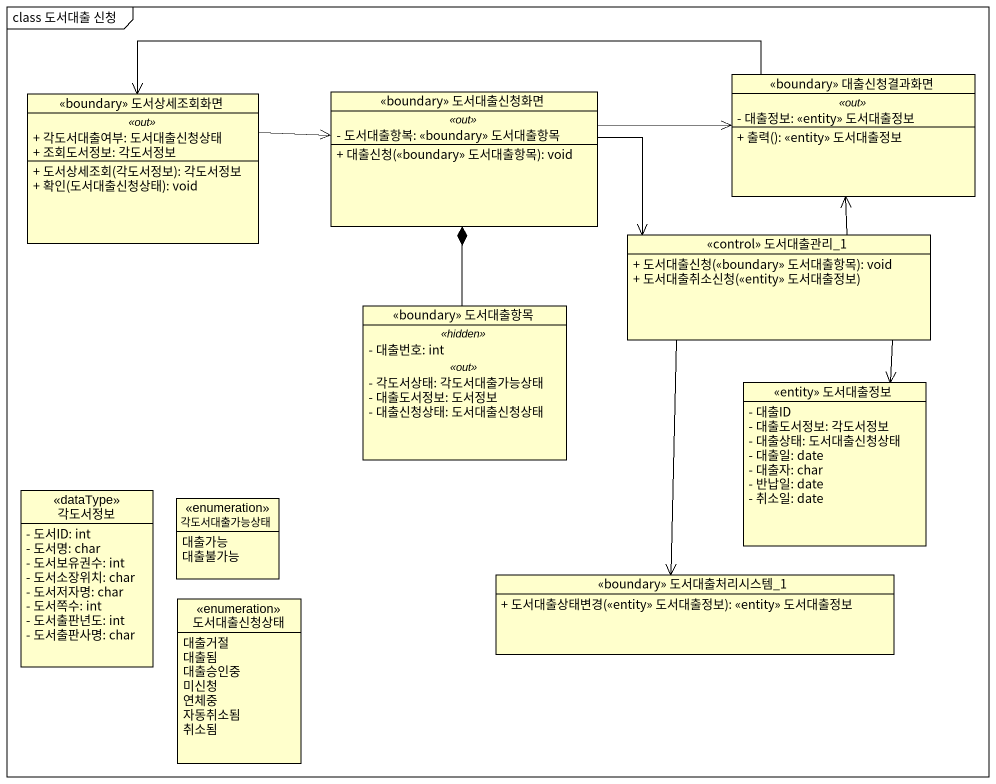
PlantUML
@startuml
mainframe class 도서대출 신청
hide circle
hide empty members
skinparam classAttributeIconSize 0
class "<<boundary>> 도서상세조회화면" as boundary_도서상세조회화면 {
  .. <<out>> ..
  + 각도서대출여부: 도서대출신청상태
  + 조회도서정보: 각도서정보
  --
  + 도서상세조회(각도서정보): 각도서정보
  + 확인(도서대출신청상태): void
}
class "<<boundary>> 도서대출신청화면" as boundary_도서대출신청화면 {
  .. <<out>> ..
  - 도서대출항복: <<boundary>> 도서대출항목
  --
  + 대출신청(<<boundary>> 도서대출항목): void
}
class "<<boundary>> 대출신청결과화면" as boundary_대출신청결과화면 {
  .. <<out>> ..
  - 대출정보: <<entity>> 도서대출정보
  --
  + 출력(): <<entity>> 도서대출정보
}
class "<<control>> 도서대출관리_1" as control_도서대출관리_1 {
  + 도서대출신청(<<boundary>> 도서대출항목): void
  + 도서대출취소신청(<<entity>> 도서대출정보)
}
class "<<boundary>> 도서대출항목" as boundary_도서대출항목 {
  .. <<hidden>> ..
  - 대출번호: int
  .. <<out>> ..
  - 각도서상태: 각도서대출가능상태
  - 대출도서정보: 도서정보
  - 대출신청상태: 도서대출신청상태
}
class "<<entity>> 도서대출정보" as entity_도서대출정보 {
  - 대출ID
  - 대출도서정보: 각도서정보
  - 대출상태: 도서대출신청상태
  - 대출일: date
  - 대출자: char
  - 반납일: date
  - 취소일: date
}
class 각도서정보 <<dataType>> {
  - 도서ID: int
  - 도서명: char
  - 도서보유권수: int
  - 도서소장위치: char
  - 도서저자명: char
  - 도서쪽수: int
  - 도서출판년도: int
  - 도서출판사명: char
}
enum 각도서대출가능상태 {
  대출가능
  대출불가능
}
enum 도서대출신청상태 {
  대출거절
  대출됨
  대출승인중
  미신청
  연체중
  자동취소됨
  취소됨
}
class "<<boundary>> 도서대출처리시스템_1" as boundary_도서대출처리시스템_1 {
  + 도서대출상태변경(<<entity>> 도서대출정보): <<entity>> 도서대출정보
}
boundary_도서상세조회화면 -right-> boundary_도서대출신청화면
boundary_도서대출신청화면 -right-> boundary_대출신청결과화면
boundary_도서대출신청화면 -right-> control_도서대출관리_1
boundary_대출신청결과화면 -left-> boundary_도서상세조회화면
control_도서대출관리_1 -up-> boundary_대출신청결과화면
control_도서대출관리_1 --> entity_도서대출정보
control_도서대출관리_1 --> boundary_도서대출처리시스템_1
boundary_도서대출항목 -up-* boundary_도서대출신청화면
@enduml
